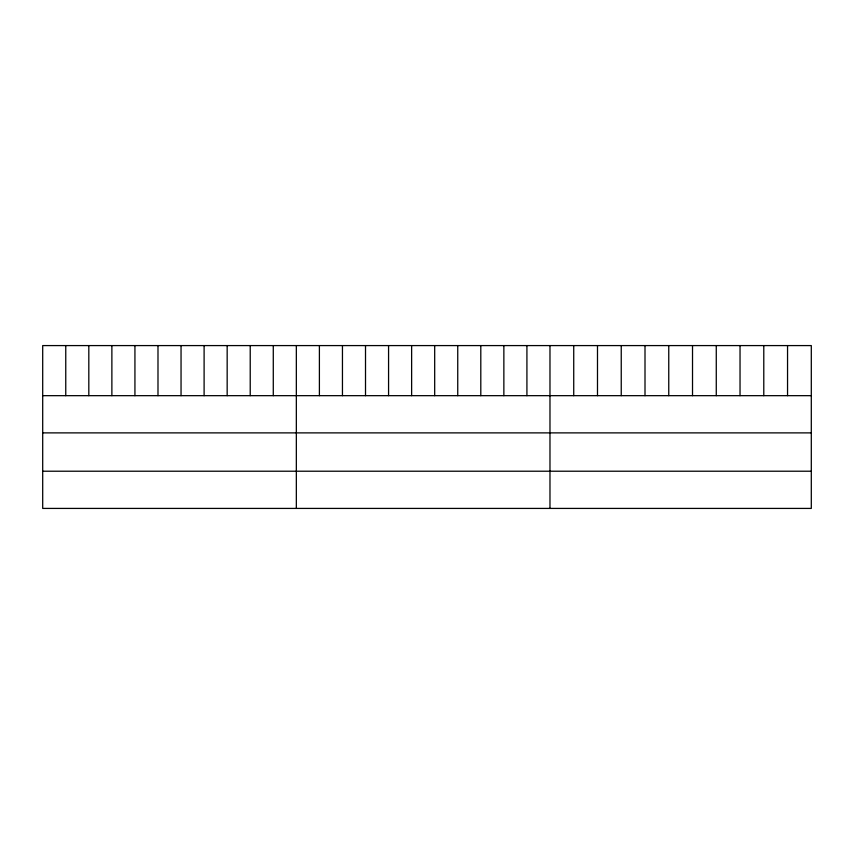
<?xml version="1.0" encoding="UTF-8"?>
<svg xmlns="http://www.w3.org/2000/svg" width="854" height="854" viewBox="0 0 854 854"><rect width="100%" height="100%" fill="white"/><g stroke="black" fill="none" stroke-linecap="round" stroke-linejoin="round"><path stroke-width="1.28" d="M811.3 395.669L811.3 508.418L42.7 508.418L42.7 345.582L811.3 345.582L811.3 395.669L42.7 395.669M42.7 432.882L811.3 432.882M42.7 471.216L811.3 471.216M787.548 345.582L787.548 395.669M763.786 345.582L763.786 395.669M740.034 345.582L740.034 395.669M716.271 345.582L716.271 395.669M692.519 345.582L692.519 395.669M668.757 345.582L668.757 395.669M645.005 345.582L645.005 395.669M621.242 345.582L621.242 395.669M597.49 345.582L597.49 395.669M573.728 345.582L573.728 395.669M549.976 345.582L549.976 508.418M526.918 345.582L526.918 395.669M503.86 345.582L503.86 395.669M480.802 345.582L480.802 395.669M457.744 345.582L457.744 395.669M434.686 345.582L434.686 395.669M411.628 345.582L411.628 395.669M388.57 345.582L388.57 395.669M365.512 345.582L365.512 395.669M342.454 345.582L342.454 395.669M319.396 345.582L319.396 395.669M296.338 345.582L296.338 508.418M273.28 345.582L273.28 395.669M250.222 345.582L250.222 395.669M227.164 345.582L227.164 395.669M204.106 345.582L204.106 395.669M181.048 345.582L181.048 395.669M157.99 345.582L157.99 395.669M134.932 345.582L134.932 395.669M111.874 345.582L111.874 395.669M88.816 345.582L88.816 395.669M65.758 345.582L65.758 395.669"/></g></svg>
